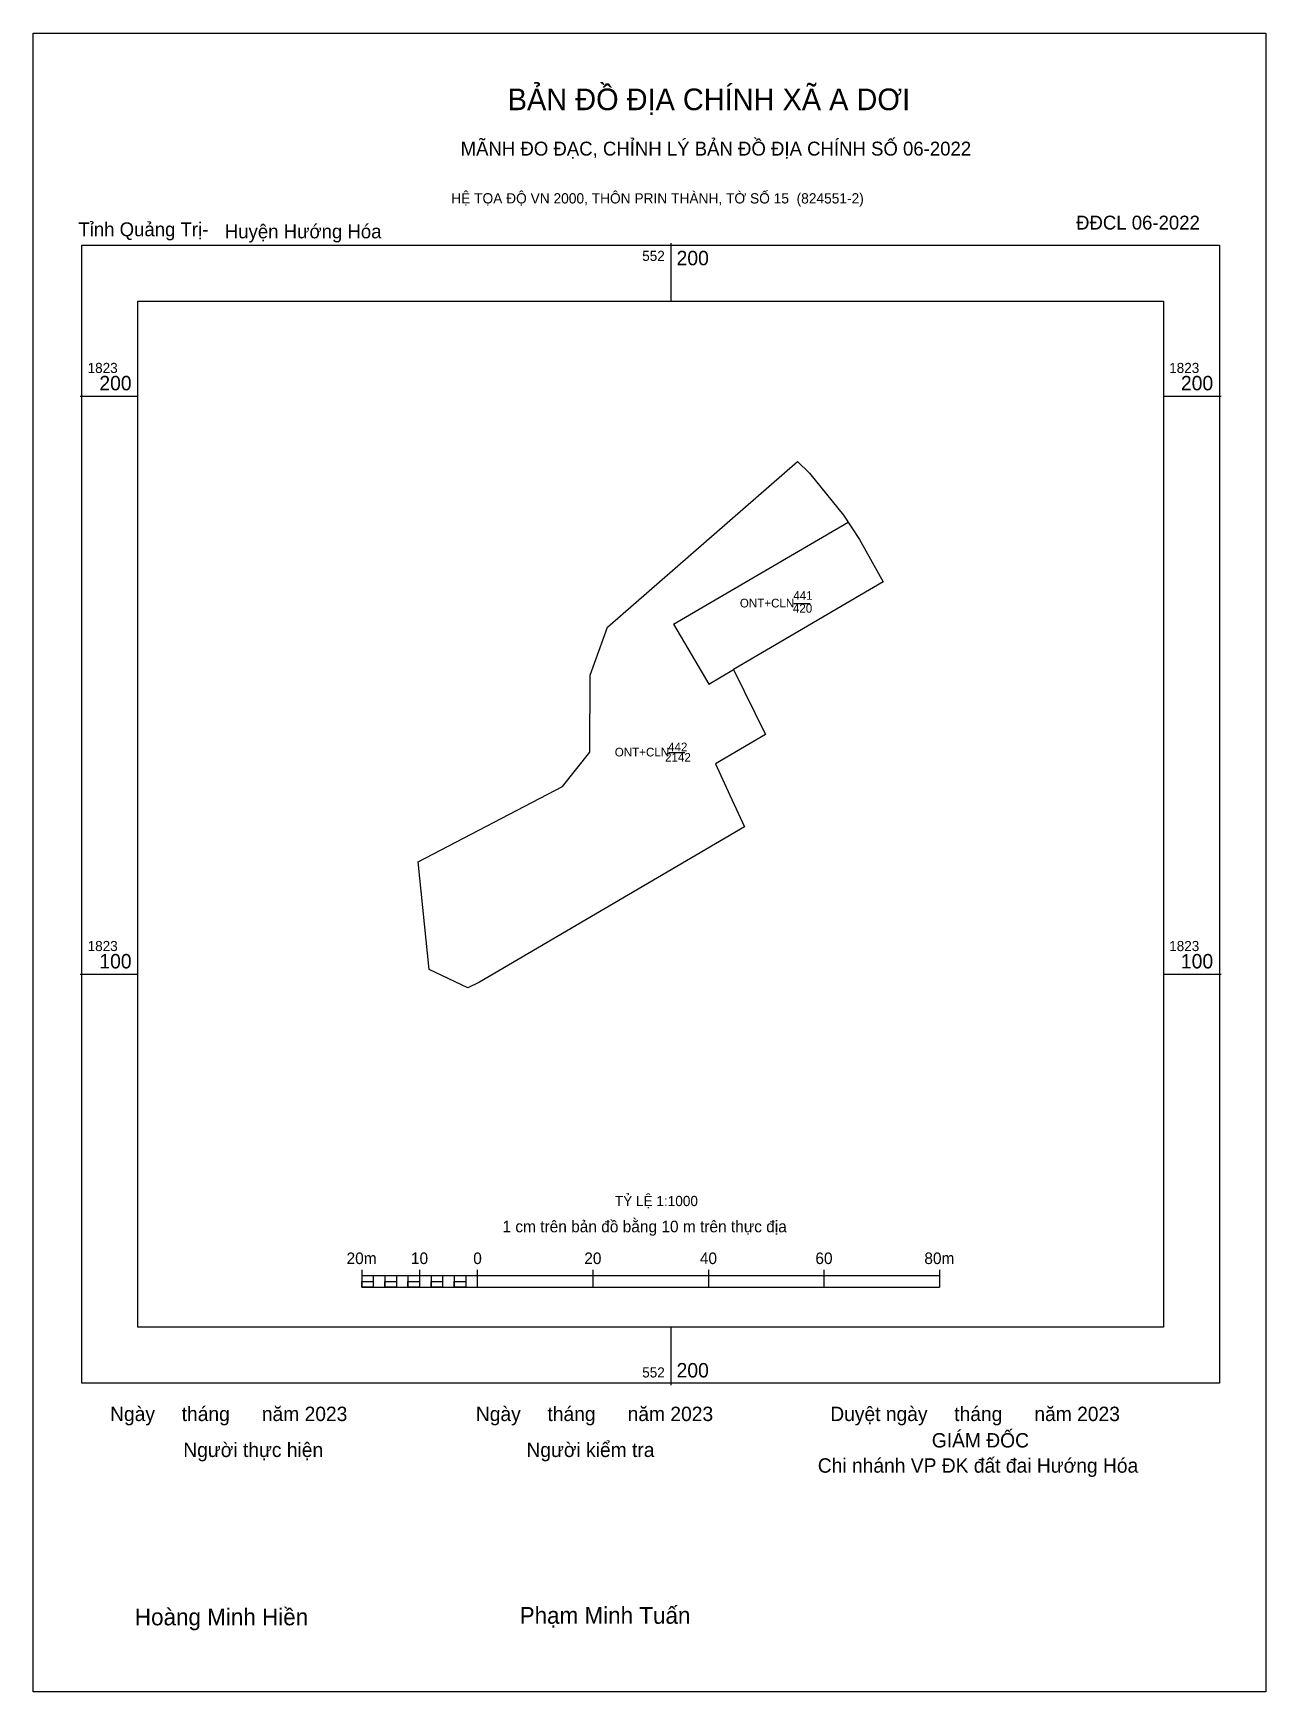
# Model space of a CAD drawing. Extents: x 551267 to 552303, y 1822005 to 1823263.
# Drawn here: x 552089.6 to 552303, y 1822975.9 to 1823262.8 of the extents above.
import ezdxf

# ---------------------------------------------------------------- set-up
doc = ezdxf.new("R2010")
doc.units = 0
for name, color, linetype in [('Level 10', 7, 'Continuous'), ('Level 15', 7, 'Continuous'), ('Level 19', 7, 'Continuous'), ('Level 26', 7, 'Continuous'), ('Level 27', 7, 'Continuous'), ('Level 33', 7, 'Continuous'), ('Level 6', 7, 'Continuous'), ('Level 62', 7, 'Continuous'), ('Level 63', 7, 'Continuous'), ('Level 9', 7, 'Continuous')]:
    doc.layers.add(name, color=color, linetype=linetype)

msp = doc.modelspace()

# ---------------------------------------------------------------- linework, layer by layer
at = {"layer": 'Level 10'}
msp.add_lwpolyline([(552207.74, 1823136.41), (552210.24, 1823130.96), (552212.73, 1823125.51), (552166.86, 1823098.61), (552164.85, 1823097.67), (552158.2, 1823100.84), (552156.26, 1823119.42), (552181.23, 1823132.45), (552185.99, 1823138.38), (552186.02, 1823151.73), (552189.03, 1823160.01), (552221.94, 1823188.69), (552224, 1823186.66), (552229.91, 1823179.43), (552232.64, 1823175.22), (552236.75, 1823167.87), (552210.87, 1823152.7), (552216.36, 1823141.47)], close=True, dxfattribs=at)
at = {"layer": 'Level 15'}
for p, q in [((552200.49, 1823160.53), (552230.69, 1823178.22)), ((552206.56, 1823150.17), (552210.87, 1823152.7))]:
    msp.add_line(p, q, dxfattribs=at)
msp.add_lwpolyline([(552089.63, 1823262.78), (552302.99, 1823262.78), (552302.99, 1822975.86), (552089.63, 1822975.86)], close=True, dxfattribs=at)
at = {"layer": 'Level 26'}
for p, q in [((552221.32, 1823164.12), (552224.09, 1823164.12)), ((552199.67, 1823138.35), (552202.45, 1823138.35))]:
    msp.add_line(p, q, dxfattribs=at)
at = {"layer": 'Level 27'}
for p, q in [((552221.94, 1823188.69), (552221.93, 1823188.7)), ((552236.75, 1823167.87), (552236.75, 1823167.86)), ((552216.36, 1823141.47), (552216.37, 1823141.48)), ((552210.24, 1823130.96), (552210.25, 1823130.97)), ((552212.73, 1823125.51), (552212.74, 1823125.52)), ((552166.86, 1823098.61), (552166.87, 1823098.61)), ((552164.85, 1823097.67), (552164.85, 1823097.66))]:
    msp.add_line(p, q, dxfattribs=at)
at = {"layer": 'Level 33'}
msp.add_line((552200.49, 1823160.53), (552206.56, 1823150.17), dxfattribs=at)
at = {"layer": 'Level 62'}
msp.add_lwpolyline([(552107.75, 1823216.44), (552285.26, 1823216.44), (552285.26, 1823038.93), (552107.75, 1823038.93)], close=True, dxfattribs=at)
at = {"layer": 'Level 63'}
for p, q in [((552200, 1823226.44), (552200, 1823216.44)), ((552097.75, 1823200), (552107.75, 1823200)), ((552285.26, 1823200), (552295.26, 1823200)), ((552097.75, 1823100), (552107.75, 1823100)), ((552285.26, 1823100), (552295.26, 1823100)), ((552146.51, 1823048.86), (552146.51, 1823045.86)), ((552146.51, 1823047.86), (552246.51, 1823047.86)), ((552148.51, 1823047.86), (552148.51, 1823045.86)), ((552150.51, 1823047.86), (552150.51, 1823045.86)), ((552152.51, 1823047.86), (552152.51, 1823045.86)), ((552154.51, 1823047.86), (552154.51, 1823045.86)), ((552156.51, 1823048.86), (552156.51, 1823045.86)), ((552156.51, 1823047.86), (552156.51, 1823045.86)), ((552158.51, 1823047.86), (552158.51, 1823045.86)), ((552160.51, 1823047.86), (552160.51, 1823045.86)), ((552162.51, 1823047.86), (552162.51, 1823045.86)), ((552164.51, 1823047.86), (552164.51, 1823045.86)), ((552166.51, 1823048.86), (552166.51, 1823045.86)), ((552166.51, 1823047.86), (552166.51, 1823045.86)), ((552186.51, 1823048.86), (552186.51, 1823045.86)), ((552206.51, 1823048.86), (552206.51, 1823045.86)), ((552226.51, 1823048.86), (552226.51, 1823045.86)), ((552246.51, 1823048.86), (552246.51, 1823045.86)), ((552146.51, 1823045.86), (552246.51, 1823045.86)), ((552200, 1823038.93), (552200, 1823028.93))]:
    msp.add_line(p, q, dxfattribs=at)
for points in [[(552098.06, 1823226.13), (552294.95, 1823226.13), (552294.95, 1823029.24), (552098.06, 1823029.24)], [(552146.51, 1823046.86), (552148.51, 1823046.86), (552148.51, 1823045.86), (552146.51, 1823045.86)], [(552146.51, 1823046.86), (552148.51, 1823046.86), (552148.51, 1823045.86), (552146.51, 1823045.86)], [(552150.51, 1823046.86), (552152.51, 1823046.86), (552152.51, 1823045.86), (552150.51, 1823045.86)], [(552154.51, 1823046.86), (552156.51, 1823046.86), (552156.51, 1823045.86), (552154.51, 1823045.86)], [(552158.51, 1823046.86), (552160.51, 1823046.86), (552160.51, 1823045.86), (552158.51, 1823045.86)], [(552162.51, 1823046.86), (552164.51, 1823046.86), (552164.51, 1823045.86), (552162.51, 1823045.86)]]:
    msp.add_lwpolyline(points, close=True, dxfattribs=at)

# ---------------------------------------------------------------- texts
at = {"layer": 'Level 19'}
for s, p in [('ONT+CLN', (552211.95, 1823163.44)), ('420', (552221.13, 1823162.54)), ('441', (552221.2, 1823164.76)), ('ONT+CLN', (552190.3, 1823137.67)), ('2142', (552199, 1823136.77)), ('442', (552199.52, 1823138.56))]:
    msp.add_text(s, height=1.5, dxfattribs=at).set_placement(p)
at = {"layer": 'Level 6'}
msp.add_text('TỶ LỆ 1:1000', height=1.7579, dxfattribs=at).set_placement((552190.32, 1823059.89))
at = {"layer": 'Level 63'}
for s, height, p in [('BẢN ĐỒ ĐỊA CHÍNH XÃ A DƠI', 3.7437, (552171.77, 1823249.46)), ('MÃNH ĐO ĐẠC, CHỈNH LÝ BẢN ĐỒ ĐỊA CHÍNH SỐ 06-2022', 2.4022, (552163.62, 1823241.61)), ('HỆ TỌA ĐỘ VN 2000, THÔN PRIN THÀNH, TỜ SỐ 15  (824551-2)', 1.7782, (552161.99, 1823233.32)), ('552', 1.75, (552195.05, 1823223.38)), ('200', 2.5, (552201, 1823222.63)), ('1823', 1.75, (552099.06, 1823204)), ('1823', 1.75, (552286.26, 1823204)), ('200', 2.5, (552101.09, 1823201)), ('200', 2.5, (552288.29, 1823201)), ('1823', 1.75, (552099.06, 1823104)), ('100', 2.5, (552101.09, 1823101)), ('1823', 1.75, (552286.26, 1823104)), ('100', 2.5, (552288.29, 1823101)), ('1 cm trên bản đồ bằng 10 m trên thực địa', 2, (552170.86, 1823055.36)), ('20m', 2, (552143.88, 1823049.86)), ('10', 2, (552155.02, 1823049.86)), ('0', 2, (552165.8, 1823049.86)), ('20', 2, (552185.02, 1823049.86)), ('40', 2, (552205.02, 1823049.86)), ('60', 2, (552225.02, 1823049.86)), ('80m', 2, (552243.88, 1823049.86)), ('552', 1.75, (552195.05, 1823030.24)), ('200', 2.5, (552201, 1823030.24)), ('Ngày     tháng      năm 2023', 2.4883, (552102.95, 1823022.7)), ('Ngày     tháng      năm 2023', 2.4883, (552166.26, 1823022.7)), ('Duyệt ngày     tháng      năm 2023', 2.4883, (552227.6, 1823022.7)), ('GIÁM ĐỐC', 2.488, (552245.17, 1823018.13)), ('Người thực hiện', 2.4883, (552115.62, 1823016.48)), ('Người kiểm tra', 2.4883, (552175.01, 1823016.48)), ('Chi nhánh VP ĐK đất đai Hướng Hóa', 2.4883, (552225.44, 1823013.77)), ('Hoàng Minh Hiền', 2.9024, (552107.24, 1822987.37)), ('Phạm Minh Tuấn', 2.9024, (552173.84, 1822987.63))]:
    msp.add_text(s, height=height, dxfattribs=at).set_placement(p)
at = {"layer": 'Level 9'}
for s, p in [('Tỉnh Quảng Trị-', (552097.46, 1823227.65)), ('Huyện Hướng Hóa', (552122.81, 1823227.29)), ('ĐĐCL 06-2022', (552270.14, 1823228.81))]:
    msp.add_text(s, height=2.4022, dxfattribs=at).set_placement(p)

doc.saveas('drawing.dxf')
